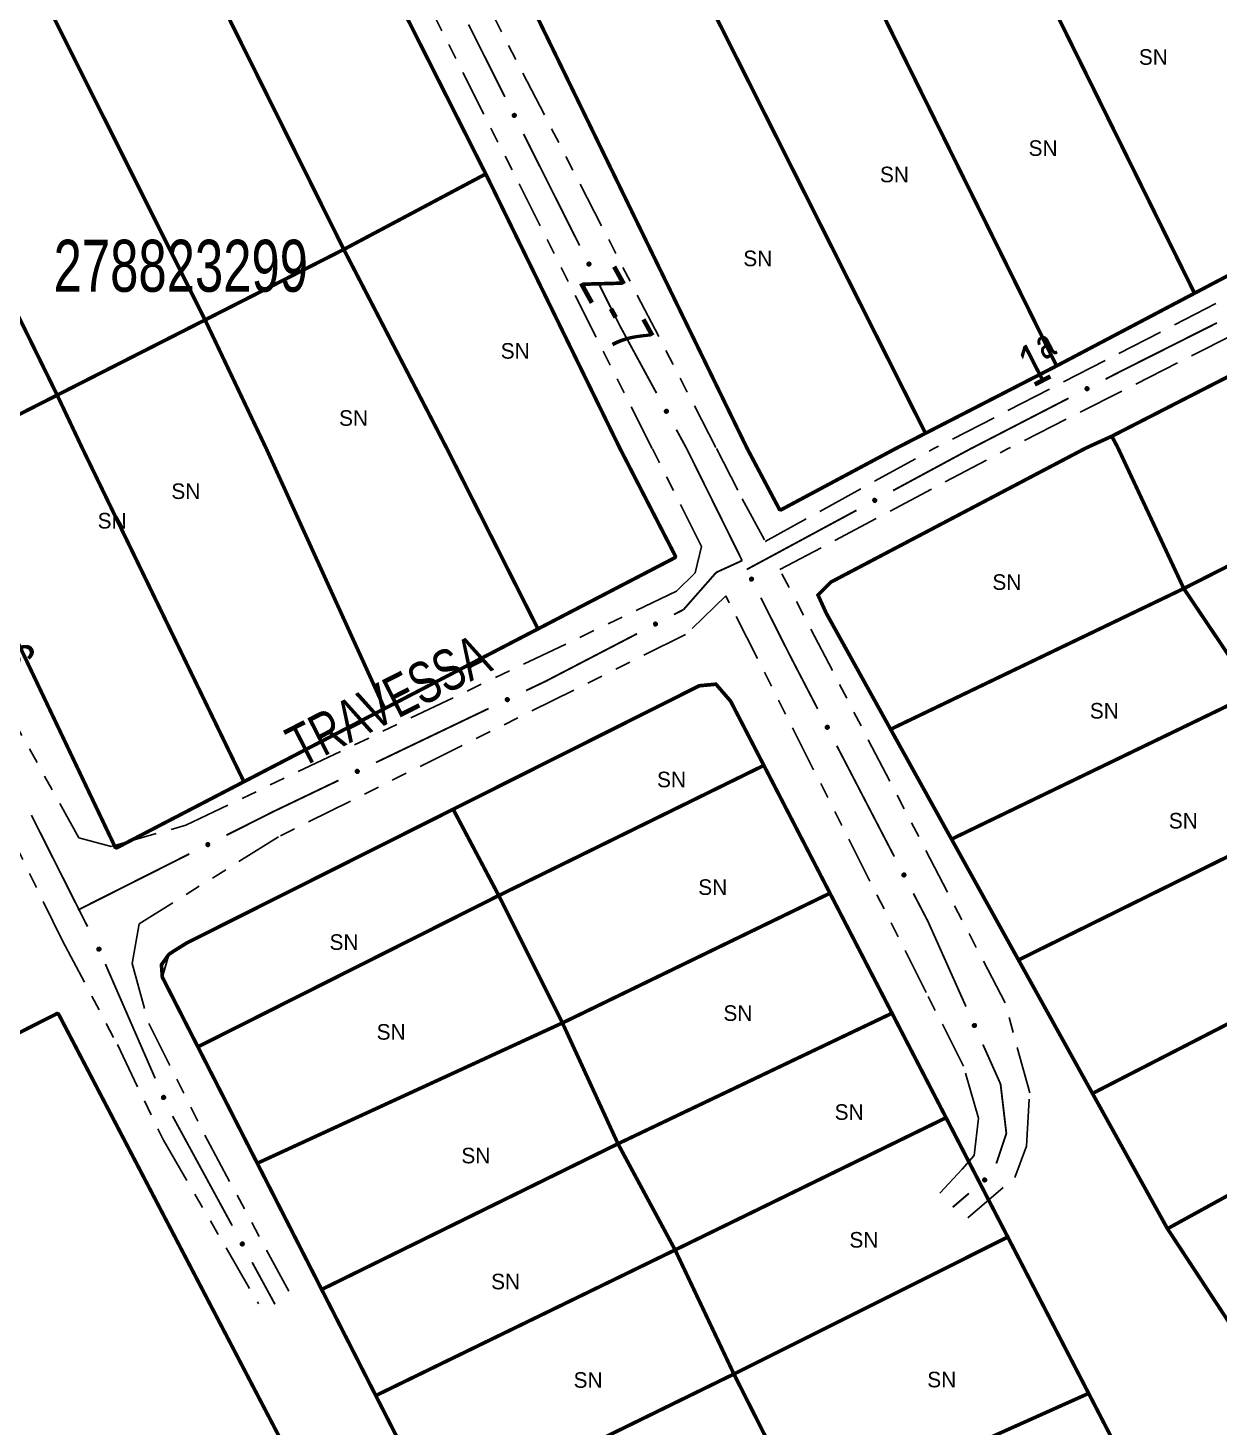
# Model space of a CAD drawing. Extents: x 205807 to 207855, y 4874692 to 4876446.
# Drawn here: x 206970.5 to 207085.1, y 4875509.8 to 4875644.4 of the extents above; entities that cross this region are included whole.
import ezdxf
from ezdxf.enums import TextEntityAlignment as Align

# ---------------------------------------------------------------- set-up
doc = ezdxf.new("R2010")
doc.units = 0
doc.header["$LTSCALE"] = 1.5
doc.header["$MEASUREMENT"] = 0
doc.linetypes.add('TRACO_11', pattern=[8, 3, -1, 3, -1])
doc.linetypes.add('TRACO_25', pattern=[8, 3, -1, 1, -1, 1, -1])
for name, color, linetype in [('CD_MALHA_LOTES', 7, 'CONTINUOUS'), ('CD_TXT_QUADRA', 7, 'CONTINUOUS'), ('RU-QUADRA', 210, 'CONTINUOUS'), ('SV-EIXO-RUA-N-PAV', 6, 'CONTINUOUS'), ('SV-EIXO-RUA-PAV', 20, 'CONTINUOUS'), ('SV-RUA-NAO-PAV', 7, 'CONTINUOUS'), ('SV-RUA-PAVIM', 7, 'CONTINUOUS'), ('SV-TXT-RUA-N-PAV', 7, 'CONTINUOUS'), ('Th_NmrPort', 1, 'CONTINUOUS')]:
    doc.layers.add(name, color=color, linetype=linetype)
doc.styles.add('ARIAL', font='ARIAL.SHX')

msp = doc.modelspace()

# ---------------------------------------------------------------- linework, layer by layer
at = {"layer": 'CD_MALHA_LOTES', "linetype": 'Continuous', "const_width": 0.35, "flags": 128}
for points in [[(206989.258898, 4875680.40547), (207014.533718, 4875630.313248)], [(207000.875882, 4875623.055002), (206975.107681, 4875674.909651)], [(206960.94797, 4875669.410533), (206987.533882, 4875616.273681)], [(207082.703381, 4875618.840466), (207064.507117, 4875655.671966)], [(207056.825242, 4875605.373887), (207031.761816, 4875655.197215)], [(207069.435651, 4875611.852083), (207051.116051, 4875648.91774)], [(207039.681383, 4875603.897404), (207017.93111, 4875648.594646)], [(206973.30847, 4875609.043444), (206956.128579, 4875644.047107)], [(207000.875882, 4875623.055002), (207014.533718, 4875630.313248)], [(207014.533718, 4875630.313248), (207027.403656, 4875603.984348)], [(207097.077438, 4875626.411574), (207082.703381, 4875618.840466)], [(206987.533882, 4875616.273681), (207000.875882, 4875623.055002)], [(207010.793116, 4875603.906505), (207000.875882, 4875623.055002)], [(207000.875882, 4875623.055002), (207010.793116, 4875603.906505)], [(207082.703381, 4875618.840466), (207069.435651, 4875611.852083)], [(207074.744729, 4875605.085456), (207102.13708, 4875619.12591)], [(206963.1856, 4875603.898373), (206987.533882, 4875616.273681)], [(206993.448868, 4875603.838503), (206987.533882, 4875616.273681)], [(207069.435651, 4875611.852083), (207056.825242, 4875605.373887)], [(206975.736378, 4875603.91184), (206973.30847, 4875609.043444)], [(207056.825242, 4875605.373887), (207053.948598, 4875603.896103)], [(207074.744729, 4875605.085456), (207072.247292, 4875603.948033)], [(207075.322796, 4875604.000353), (207074.744729, 4875605.085456)], [(206991.268722, 4875571.860096), (206975.736378, 4875603.91184)], [(207004.801679, 4875578.893234), (206993.448868, 4875603.838503)], [(207010.793116, 4875603.906505), (207019.551844, 4875586.556345)], [(207027.403656, 4875603.984348), (207032.824546, 4875593.456842)], [(207042.829793, 4875597.957034), (207039.681383, 4875603.897404)], [(207053.948598, 4875603.896103), (207042.829793, 4875597.957034)], [(207072.247292, 4875603.948033), (207047.744791, 4875591.068513), (207046.488252, 4875589.811974), (207047.273589, 4875588.084234), (207053.472235, 4875576.902943)], [(207081.671331, 4875590.440243), (207075.322796, 4875604.000353)], [(207081.671331, 4875590.440243), (207109.108711, 4875604.363036)], [(206978.939546, 4875565.452569), (206961.062472, 4875603.045269)], [(207032.824546, 4875593.456842), (207019.551844, 4875586.556345)], [(207053.472235, 4875576.902943), (207081.671331, 4875590.440243)], [(207088.425226, 4875580.387935), (207081.671331, 4875590.440243)], [(207019.551844, 4875586.556345), (207004.801679, 4875578.893234)], [(207011.396574, 4875569.209404), (207035.072048, 4875581.089057), (207036.670793, 4875581.238939), (207038.085151, 4875579.602599), (207041.278804, 4875573.428203)], [(207059.330616, 4875566.335434), (207088.425226, 4875580.387935)], [(207004.801679, 4875578.893234), (206991.268722, 4875571.860096)], [(207053.472235, 4875576.902943), (207059.330616, 4875566.335434)], [(207015.781592, 4875560.911588), (207041.278804, 4875573.428203)], [(207041.278804, 4875573.428203), (207047.637378, 4875561.13496)], [(206991.268722, 4875571.860096), (206978.939546, 4875565.452569)], [(207065.773244, 4875554.714043), (207096.121524, 4875569.707358)], [(206986.842044, 4875546.361292), (206983.425725, 4875553.058222), (206983.337667, 4875554.260121), (206984.053994, 4875555.257165), (206984.586686, 4875555.609062), (206985.781734, 4875556.356636), (207011.396574, 4875569.209404)], [(207015.781592, 4875560.911588), (207011.396574, 4875569.209404)], [(207065.773244, 4875554.714043), (207059.330616, 4875566.335434)], [(206986.842044, 4875546.361292), (207015.781592, 4875560.911588)], [(207021.907217, 4875548.660337), (207015.781592, 4875560.911588)], [(207021.907217, 4875548.660337), (207047.637378, 4875561.13496)], [(207047.637378, 4875561.13496), (207053.606967, 4875549.593753)], [(207072.889162, 4875541.878153), (207104.131957, 4875557.927309)], [(207072.889162, 4875541.878153), (207065.773244, 4875554.714043)], [(206948.181854, 4875536.859882), (206973.39065, 4875549.607363)], [(206973.39065, 4875549.607363), (207000.630871, 4875497.447295)], [(207027.247506, 4875537.037356), (207053.606967, 4875549.593753)], [(207053.606967, 4875549.593753), (207058.805218, 4875539.543803)], [(206992.554955, 4875535.162407), (207021.907217, 4875548.660337)], [(207027.247506, 4875537.037356), (207021.907217, 4875548.660337)], [(206992.554955, 4875535.162407), (206986.842044, 4875546.361292)], [(207080.100658, 4875528.869855), (207111.828256, 4875546.304328)], [(207080.100658, 4875528.869855), (207072.889162, 4875541.878153)], [(207032.744862, 4875526.82798), (207058.805218, 4875539.543803)], [(207058.805218, 4875539.543803), (207064.741655, 4875528.06669)], [(206998.747934, 4875523.022458), (207027.247506, 4875537.037356)], [(207032.744862, 4875526.82798), (207027.247506, 4875537.037356)], [(206998.747934, 4875523.022458), (206992.554955, 4875535.162407)], [(207038.399285, 4875514.890864), (207064.741655, 4875528.06669)], [(207064.741655, 4875528.06669), (207072.519139, 4875513.030221)], [(207147.246936, 4875413.89658), (207137.351695, 4875436.828408), (207124.786309, 4875460.859707), (207080.100658, 4875528.869855)], [(207003.952209, 4875512.82064), (207032.744862, 4875526.82798)], [(207038.399285, 4875514.890864), (207032.744862, 4875526.82798)], [(207003.952209, 4875512.82064), (206998.747934, 4875523.022458)], [(207009.986883, 4875500.991011), (207038.399285, 4875514.890864)], [(207045.467315, 4875500.911873), (207038.399285, 4875514.890864)], [(207072.519139, 4875513.030221), (207045.467315, 4875500.911873)], [(207072.519139, 4875513.030221), (207076.588008, 4875505.163741)], [(207009.986883, 4875500.991011), (207003.952209, 4875512.82064)]]:
    msp.add_lwpolyline(points, dxfattribs=at)
at = {"layer": 'RU-QUADRA', "linetype": 'Continuous', "const_width": 0.18, "flags": 128}
for points in [[(207039.680869, 4875603.898373), (207017.93111, 4875648.594646), (207013.667268, 4875657.294775), (206999.730222, 4875685.732533), (207008.767892, 4875689.64612), (207018.48201, 4875693.88094), (207027.519793, 4875697.820914), (207054.952276, 4875709.779963), (207078.554005, 4875662.756977), (207097.077438, 4875626.411574), (207069.435651, 4875611.852083), (207056.825242, 4875605.373887), (207053.948598, 4875603.896103), (207042.829793, 4875597.957034), (207039.681896, 4875603.896434)], [(206960.534203, 4875603.898373), (206961.062472, 4875603.045269), (206978.939546, 4875565.452569), (206991.268722, 4875571.860096), (207004.801679, 4875578.893234), (207019.550773, 4875586.558404), (207032.824546, 4875593.456842), (207027.403656, 4875603.984348), (207014.533718, 4875630.313248), (206989.258898, 4875680.40547), (206975.107681, 4875674.909651), (206960.94797, 4875669.410533), (206956.129074, 4875667.280187), (206946.400184, 4875662.979223), (206933.361097, 4875657.214881), (206956.127723, 4875612.543905)], [(207109.315179, 4875603.948033), (207108.95386, 4875604.674289), (207102.13708, 4875619.12591), (207074.744729, 4875605.085456), (207072.247292, 4875603.948033), (207047.744791, 4875591.068513), (207046.488252, 4875589.811974), (207047.273589, 4875588.084234), (207080.100658, 4875528.869855), (207124.786309, 4875460.859707), (207137.351695, 4875436.828408), (207147.246936, 4875413.89658), (207194.681265, 4875437.613745), (207182.430015, 4875462.587448), (207174.105447, 4875476.409372), (207132.247007, 4875558.555578), (207114.969602, 4875593.424523)], [(207038.085151, 4875579.602599), (207036.670793, 4875581.238939), (207035.072048, 4875581.089057), (206985.781734, 4875556.356636), (206984.053994, 4875555.257165), (206983.425725, 4875553.058222), (207074.367701, 4875374.786818), (207129.969531, 4875401.959464)], [(206956.263811, 4875540.758496), (206973.39065, 4875549.607363), (207023.891443, 4875452.907529), (207022.322698, 4875452.210309), (207063.110083, 4875369.938318), (207005.415107, 4875343.792558), (206956.124467, 4875452.558922), (206953.681862, 4875458.825954), (206947.626066, 4875470.60997), (206932.286321, 4875503.457032), (206922.28214, 4875523.298658), (206948.181854, 4875536.859882), (206956.126381, 4875541.528499)]]:
    msp.add_lwpolyline(points, close=True, dxfattribs=at)
at = {"layer": 'SV-EIXO-RUA-N-PAV', "const_width": 0.18}
for points in [[(207012.874631, 4875644.689527), (207016.375204, 4875637.72188)], [(207018.170929, 4875634.147615), (207023.558103, 4875623.424818)], [(207025.353827, 4875619.850553), (207027.149552, 4875616.276288)], [(207027.149552, 4875616.276288), (207027.445025, 4875615.688169)], [(207027.445025, 4875615.688169), (207030.951974, 4875609.23807)], [(207032.862642, 4875605.723906), (207033.817976, 4875603.966824)], [(207033.817976, 4875603.966824), (207033.865238, 4875603.879898)], [(207033.865238, 4875603.879898), (207038.747738, 4875594.02286)], [(207038.747738, 4875594.02286), (207039.19, 4875593.13)], [(207036.7, 4875591.99), (207038.703583, 4875592.907303)], [(207038.703583, 4875592.907303), (207039.19, 4875593.13)], [(207039.19, 4875593.13), (207039.191623, 4875593.126776)], [(207033.56, 4875588.42), (207036.174018, 4875591.391989)], [(207036.174018, 4875591.391989), (207036.7, 4875591.99)], [(207032.635459, 4875587.9394), (207033.522739, 4875588.400631)], [(207033.522739, 4875588.400631), (207033.56, 4875588.42)], [(207040.990062, 4875589.553876), (207043.687722, 4875584.194526)], [(207020.33567, 4875581.545647), (207029.086339, 4875586.094474)], [(207043.687722, 4875584.194526), (207043.69, 4875584.19)], [(207043.69, 4875584.19), (207046.451676, 4875578.869064)], [(207018.407574, 4875580.622623), (207020.211518, 4875581.486213)], [(207020.211518, 4875581.486213), (207020.33567, 4875581.545647)], [(207003.976026, 4875573.713903), (207014.799687, 4875578.895443)], [(207048.29435, 4875575.318774), (207053.822371, 4875564.667907)], [(206994.122904, 4875568.996983), (207000.368139, 4875571.986723)], [(206970.824274, 4875568.650345), (206976.222568, 4875557.933143)], [(206989.58951, 4875566.713496), (206994.055011, 4875568.962785)], [(206994.055011, 4875568.962785), (206994.122904, 4875568.996983)], [(206975.299907, 4875559.51577), (206986.017109, 4875564.914064)], [(207055.665044, 4875561.117617), (207057.047049, 4875558.4549)], [(207057.047049, 4875558.4549), (207057.075371, 4875558.400333)], [(207057.075371, 4875558.400333), (207060.719166, 4875550.238231)], [(206977.943592, 4875554.323946), (206982.73753, 4875543.32312)], [(207062.34977, 4875546.585679), (207063.980373, 4875542.933128)], [(207063.980373, 4875542.933128), (207064.046851, 4875542.784217)], [(207064.046851, 4875542.784217), (207064.495162, 4875538.973574)], [(206984.412286, 4875539.693707), (206990.147648, 4875529.153041)], [(207064.495162, 4875538.973574), (207064.60457, 4875538.04361)], [(207064.60457, 4875538.04361), (207063.635767, 4875535.137203)], [(207060.99951, 4875532.26456), (207059.480997, 4875530.962977)], [(207059.480997, 4875530.962977), (207059.445674, 4875530.9327)], [(206992.059435, 4875525.639486), (206993.971222, 4875522.125931)], [(206993.971222, 4875522.125931), (206994.262333, 4875521.590917)]]:
    msp.add_lwpolyline(points, dxfattribs=at)
at = {"layer": 'SV-EIXO-RUA-N-PAV'}
for points in [[(207017.306928, 4875636.112554), (207017.353569, 4875636.097836), (207017.390646, 4875636.07565), (207017.416243, 4875636.048244), (207017.432548, 4875636.018129), (207017.445759, 4875635.985441), (207017.451808, 4875635.949545), (207017.449696, 4875635.908219), (207017.43526, 4875635.861327), (207017.410036, 4875635.82484), (207017.384511, 4875635.798307), (207017.354087, 4875635.779497), (207017.322117, 4875635.767195), (207017.284623, 4875635.762145), (207017.242764, 4875635.764695), (207017.195964, 4875635.780351), (207017.159764, 4875635.802352), (207017.135701, 4875635.829509), (207017.116984, 4875635.860215), (207017.103897, 4875635.893749), (207017.098163, 4875635.929019), (207017.100806, 4875635.97116), (207017.116871, 4875636.017147), (207017.138401, 4875636.053502), (207017.165214, 4875636.07794), (207017.195859, 4875636.095686), (207017.228484, 4875636.109335), (207017.264313, 4875636.116917), (207017.306928, 4875636.112554)], [(207024.489827, 4875621.815492), (207024.536468, 4875621.800775), (207024.573544, 4875621.778588), (207024.599142, 4875621.751183), (207024.615447, 4875621.721067), (207024.628658, 4875621.688379), (207024.634706, 4875621.652484), (207024.632594, 4875621.611157), (207024.618159, 4875621.564266), (207024.592935, 4875621.527778), (207024.567409, 4875621.501245), (207024.536986, 4875621.482435), (207024.505016, 4875621.470133), (207024.467522, 4875621.465084), (207024.425662, 4875621.467633), (207024.378862, 4875621.48329), (207024.342663, 4875621.50529), (207024.3186, 4875621.532448), (207024.299883, 4875621.563154), (207024.286796, 4875621.596687), (207024.281062, 4875621.631957), (207024.283704, 4875621.674099), (207024.299769, 4875621.720085), (207024.3213, 4875621.75644), (207024.348113, 4875621.780879), (207024.378757, 4875621.798625), (207024.411382, 4875621.812274), (207024.447212, 4875621.819856), (207024.489827, 4875621.815492)], [(207031.935387, 4875607.6598), (207031.982481, 4875607.646602), (207032.020258, 4875607.625629), (207032.04673, 4875607.599068), (207032.064003, 4875607.569497), (207032.078267, 4875607.537254), (207032.085476, 4875607.501574), (207032.084705, 4875607.460201), (207032.071797, 4875607.412866), (207032.047769, 4875607.37558), (207032.023118, 4875607.348233), (207031.99332, 4875607.328446), (207031.961766, 4875607.315115), (207031.924455, 4875607.308852), (207031.882535, 4875607.310043), (207031.835252, 4875607.324174), (207031.798358, 4875607.344989), (207031.773427, 4875607.371352), (207031.753725, 4875607.401435), (207031.739557, 4875607.434527), (207031.732683, 4875607.469592), (207031.733958, 4875607.511797), (207031.748523, 4875607.55828), (207031.768864, 4875607.595315), (207031.79487, 4875607.620609), (207031.824923, 4875607.63934), (207031.857089, 4875607.654039), (207031.892654, 4875607.662779), (207031.935387, 4875607.6598)], [(207040.124569, 4875591.518159), (207040.171222, 4875591.503476), (207040.208315, 4875591.481318), (207040.233933, 4875591.453932), (207040.250261, 4875591.423829), (207040.263497, 4875591.391151), (207040.269572, 4875591.35526), (207040.267492, 4875591.313932), (207040.253092, 4875591.26703), (207040.227895, 4875591.230523), (207040.20239, 4875591.203971), (207040.171981, 4875591.185137), (207040.14002, 4875591.172811), (207040.10253, 4875591.167733), (207040.060669, 4875591.170251), (207040.013857, 4875591.185872), (207039.977641, 4875591.207845), (207039.953557, 4875591.234984), (207039.934817, 4875591.265675), (207039.921704, 4875591.299199), (207039.915944, 4875591.334465), (207039.918554, 4875591.376608), (207039.934584, 4875591.422607), (207039.956087, 4875591.458979), (207039.982881, 4875591.483437), (207040.013513, 4875591.501207), (207040.046127, 4875591.51488), (207040.081951, 4875591.52249), (207040.124569, 4875591.518159)], [(207030.682642, 4875587.048339), (207030.696714, 4875587.095179), (207030.718386, 4875587.132559), (207030.745435, 4875587.158532), (207030.775322, 4875587.175252), (207030.807825, 4875587.188913), (207030.843633, 4875587.195457), (207030.884985, 4875587.193916), (207030.932072, 4875587.180129), (207030.968904, 4875587.155411), (207030.995787, 4875587.130255), (207031.015016, 4875587.100094), (207031.027758, 4875587.068297), (207031.033325, 4875587.030877), (207031.031354, 4875586.988986), (207031.016345, 4875586.941974), (207030.994847, 4875586.905474), (207030.968024, 4875586.881038), (207030.93758, 4875586.861899), (207030.90423, 4875586.84835), (207030.869043, 4875586.842129), (207030.826869, 4875586.84419), (207030.780665, 4875586.859618), (207030.744016, 4875586.880644), (207030.71921, 4875586.907117), (207030.701042, 4875586.937514), (207030.686943, 4875586.969947), (207030.678867, 4875587.005668), (207030.682642, 4875587.048339)], [(207016.426503, 4875579.796282), (207016.442108, 4875579.842634), (207016.464998, 4875579.87928), (207016.492887, 4875579.90435), (207016.523308, 4875579.920077), (207016.556243, 4875579.932662), (207016.592247, 4875579.938024), (207016.633525, 4875579.935124), (207016.680133, 4875579.919796), (207016.716132, 4875579.89388), (207016.742173, 4875579.867853), (207016.760399, 4875579.837076), (207016.772089, 4875579.804877), (207016.776422, 4875579.767293), (207016.773074, 4875579.72549), (207016.756527, 4875579.678997), (207016.73384, 4875579.643224), (207016.706228, 4875579.619684), (207016.67517, 4875579.601557), (207016.641393, 4875579.589112), (207016.60602, 4875579.584052), (207016.563937, 4875579.587498), (207016.518265, 4875579.604438), (207016.482327, 4875579.626659), (207016.458405, 4875579.653933), (207016.441247, 4875579.684911), (207016.428223, 4875579.71779), (207016.421327, 4875579.753758), (207016.426503, 4875579.796282)], [(207047.404528, 4875577.272156), (207047.45136, 4875577.258055), (207047.488725, 4875577.236359), (207047.514682, 4875577.209293), (207047.531382, 4875577.179395), (207047.545023, 4875577.146884), (207047.551544, 4875577.111071), (207047.549977, 4875577.06972), (207047.53616, 4875577.022643), (207047.511419, 4875576.985826), (207047.486246, 4875576.958959), (207047.456073, 4875576.93975), (207047.424267, 4875576.927028), (207047.386844, 4875576.921484), (207047.344954, 4875576.923482), (207047.297952, 4875576.93852), (207047.261465, 4875576.960042), (207047.237047, 4875576.98688), (207047.217927, 4875577.017336), (207047.204399, 4875577.050695), (207047.1982, 4875577.085886), (207047.200287, 4875577.128059), (207047.215745, 4875577.174253), (207047.236795, 4875577.210889), (207047.263283, 4875577.235678), (207047.293691, 4875577.253827), (207047.326133, 4875577.267904), (207047.36186, 4875577.275958), (207047.404528, 4875577.272156)], [(207001.994954, 4875572.887562), (207002.010559, 4875572.933914), (207002.03345, 4875572.97056), (207002.061338, 4875572.99563), (207002.09176, 4875573.011357), (207002.124694, 4875573.023942), (207002.160698, 4875573.029304), (207002.201977, 4875573.026404), (207002.248584, 4875573.011076), (207002.284584, 4875572.98516), (207002.310625, 4875572.959133), (207002.328851, 4875572.928356), (207002.34054, 4875572.896157), (207002.344873, 4875572.858573), (207002.341526, 4875572.81677), (207002.324979, 4875572.770278), (207002.302291, 4875572.734505), (207002.274679, 4875572.710964), (207002.243622, 4875572.692837), (207002.209844, 4875572.680392), (207002.174472, 4875572.675332), (207002.132388, 4875572.678779), (207002.086717, 4875572.695718), (207002.050779, 4875572.717939), (207002.026857, 4875572.745213), (207002.009699, 4875572.776191), (207001.996675, 4875572.809071), (207001.989778, 4875572.845038), (207001.994954, 4875572.887562)], [(206987.625468, 4875565.847457), (206987.640137, 4875565.894114), (206987.662285, 4875565.931213), (206987.689664, 4875565.956839), (206987.719762, 4875565.973176), (206987.752437, 4875565.98642), (206987.788326, 4875565.992506), (206987.829655, 4875565.990437), (206987.876561, 4875565.97605), (206987.913075, 4875565.950864), (206987.939634, 4875565.925366), (206987.958476, 4875565.894962), (206987.970811, 4875565.863004), (206987.975899, 4875565.825516), (206987.973393, 4875565.783654), (206987.957785, 4875565.736838), (206987.935822, 4875565.700615), (206987.90869, 4875565.676524), (206987.878003, 4875565.657775), (206987.844483, 4875565.644653), (206987.809219, 4875565.638883), (206987.767075, 4875565.641482), (206987.721072, 4875565.657499), (206987.684694, 4875565.678992), (206987.660228, 4875565.705779), (206987.642451, 4875565.736406), (206987.628768, 4875565.769016), (206987.621148, 4875565.804838), (206987.625468, 4875565.847457)], [(207054.775223, 4875563.070999), (207054.822054, 4875563.056898), (207054.85942, 4875563.035202), (207054.885376, 4875563.008136), (207054.902077, 4875562.978238), (207054.915717, 4875562.945727), (207054.922238, 4875562.909914), (207054.920671, 4875562.868563), (207054.906855, 4875562.821486), (207054.882113, 4875562.784669), (207054.85694, 4875562.757802), (207054.826767, 4875562.738592), (207054.794962, 4875562.725871), (207054.757538, 4875562.720327), (207054.715648, 4875562.722325), (207054.668646, 4875562.737363), (207054.63216, 4875562.758885), (207054.607741, 4875562.785723), (207054.588621, 4875562.816179), (207054.575093, 4875562.849538), (207054.568895, 4875562.884729), (207054.570982, 4875562.926901), (207054.586439, 4875562.973096), (207054.607489, 4875563.009732), (207054.633977, 4875563.034521), (207054.664386, 4875563.052669), (207054.696828, 4875563.066747), (207054.732554, 4875563.074801), (207054.775223, 4875563.070999)], [(206977.365151, 4875555.926864), (206977.41092, 4875555.909622), (206977.44673, 4875555.885445), (206977.470794, 4875555.856684), (206977.485431, 4875555.825723), (206977.496838, 4875555.792363), (206977.500919, 4875555.756191), (206977.496554, 4875555.715041), (206977.479581, 4875555.669008), (206977.452403, 4875555.633951), (206977.425468, 4875555.608851), (206977.394063, 4875555.591729), (206977.361469, 4875555.58119), (206977.323756, 4875555.578195), (206977.282098, 4875555.583025), (206977.236222, 4875555.601212), (206977.201277, 4875555.625155), (206977.178732, 4875555.653586), (206977.161719, 4875555.685267), (206977.150481, 4875555.719465), (206977.146681, 4875555.754995), (206977.151619, 4875555.79693), (206977.17017, 4875555.841971), (206977.193653, 4875555.877097), (206977.221759, 4875555.900036), (206977.253327, 4875555.916083), (206977.286648, 4875555.927931), (206977.322838, 4875555.933546), (206977.365151, 4875555.926864)], [(207061.576415, 4875548.58803), (207061.622336, 4875548.571197), (207061.65836, 4875548.54734), (207061.682679, 4875548.518795), (207061.697592, 4875548.487966), (207061.709296, 4875548.454708), (207061.713699, 4875548.418574), (207061.709701, 4875548.377387), (207061.693139, 4875548.331204), (207061.666275, 4875548.295907), (207061.639564, 4875548.270567), (207061.608313, 4875548.253166), (207061.575815, 4875548.242338), (207061.53813, 4875548.239006), (207061.49643, 4875548.243464), (207061.450394, 4875548.261242), (207061.415237, 4875548.284873), (207061.39244, 4875548.313101), (207061.375145, 4875548.344629), (207061.363603, 4875548.378726), (207061.359486, 4875548.414221), (207061.36405, 4875548.456198), (207061.382199, 4875548.501403), (207061.405367, 4875548.536737), (207061.433268, 4875548.559925), (207061.464692, 4875548.576253), (207061.497906, 4875548.588397), (207061.534044, 4875548.594335), (207061.576415, 4875548.58803)], [(206983.580035, 4875541.665343), (206983.625803, 4875541.648102), (206983.661614, 4875541.623925), (206983.685677, 4875541.595163), (206983.700315, 4875541.564203), (206983.711722, 4875541.530842), (206983.715802, 4875541.49467), (206983.711438, 4875541.453521), (206983.694465, 4875541.407487), (206983.667287, 4875541.372431), (206983.640351, 4875541.34733), (206983.608946, 4875541.330208), (206983.576353, 4875541.31967), (206983.538639, 4875541.316674), (206983.496981, 4875541.321504), (206983.451106, 4875541.339691), (206983.416161, 4875541.363635), (206983.393616, 4875541.392065), (206983.376602, 4875541.423747), (206983.365365, 4875541.457945), (206983.361564, 4875541.493475), (206983.366503, 4875541.535409), (206983.385054, 4875541.580451), (206983.408536, 4875541.615577), (206983.436643, 4875541.638515), (206983.46821, 4875541.654562), (206983.501532, 4875541.66641), (206983.537722, 4875541.672026), (206983.580035, 4875541.665343)], [(207062.698753, 4875533.576069), (207062.695694, 4875533.527257), (207062.683082, 4875533.48593), (207062.662643, 4875533.45449), (207062.637337, 4875533.431416), (207062.608789, 4875533.410726), (207062.575405, 4875533.396217), (207062.534784, 4875533.38832), (207062.485797, 4875533.391046), (207062.444311, 4875533.406748), (207062.412415, 4875533.425137), (207062.386836, 4875533.450139), (207062.367201, 4875533.478209), (207062.353276, 4875533.513385), (207062.345676, 4875533.554628), (207062.349609, 4875533.60382), (207062.362251, 4875533.644251), (207062.382819, 4875533.674143), (207062.408118, 4875533.699699), (207062.437516, 4875533.720472), (207062.470369, 4875533.734526), (207062.511908, 4875533.742104), (207062.560409, 4875533.737578), (207062.600878, 4875533.72543), (207062.63105, 4875533.705287), (207062.65565, 4875533.679814), (207062.67675, 4875533.651433), (207062.692732, 4875533.618482), (207062.698753, 4875533.576069)], [(206991.131563, 4875527.575084), (206991.178662, 4875527.561901), (206991.216445, 4875527.54094), (206991.242926, 4875527.514388), (206991.260208, 4875527.484822), (206991.274482, 4875527.452584), (206991.281703, 4875527.416906), (206991.280945, 4875527.375532), (206991.268052, 4875527.328193), (206991.244036, 4875527.2909), (206991.219393, 4875527.263545), (206991.189602, 4875527.243749), (206991.158052, 4875527.230407), (206991.120743, 4875527.224133), (206991.078823, 4875527.22531), (206991.031535, 4875527.239426), (206990.994635, 4875527.260229), (206990.969696, 4875527.286585), (206990.949984, 4875527.316661), (206990.935805, 4875527.349748), (206990.92892, 4875527.384811), (206990.930181, 4875527.427017), (206990.944732, 4875527.473505), (206990.965061, 4875527.510546), (206990.991059, 4875527.535848), (206991.021106, 4875527.554589), (206991.053267, 4875527.569298), (206991.088829, 4875527.57805), (206991.131563, 4875527.575084)]]:
    msp.add_lwpolyline(points, close=True, dxfattribs=at)
for points in [[(207017.098163, 4875635.929019), (207017.195964, 4875635.780351)], [(207017.100806, 4875635.97116), (207017.242764, 4875635.764695)], [(207017.103546, 4875635.907791), (207017.174547, 4875635.796865)], [(207017.103897, 4875635.893749), (207017.159764, 4875635.802352)], [(207017.104083, 4875635.946237), (207017.215466, 4875635.779247)], [(207017.111929, 4875635.991409), (207017.261869, 4875635.765911)], [(207017.116871, 4875636.017147), (207017.284623, 4875635.762145)], [(207017.127715, 4875636.032935), (207017.300309, 4875635.768425)], [(207017.138401, 4875636.053502), (207017.322117, 4875635.767195)], [(207017.152678, 4875636.062275), (207017.336299, 4875635.775817)], [(207017.165214, 4875636.07794), (207017.354087, 4875635.779497)], [(207017.181317, 4875636.084298), (207017.366175, 4875635.7893)], [(207017.195859, 4875636.095686), (207017.384511, 4875635.798307)], [(207017.214851, 4875636.099618), (207017.396633, 4875635.816819)], [(207017.228484, 4875636.109335), (207017.410036, 4875635.82484)], [(207017.248396, 4875636.108836), (207017.420984, 4875635.847377)], [(207017.264313, 4875636.116917), (207017.43526, 4875635.861327)], [(207017.284391, 4875636.113177), (207017.439215, 4875635.887078)], [(207017.306928, 4875636.112554), (207017.449696, 4875635.908219)], [(207017.332008, 4875636.103505), (207017.447055, 4875635.935301)], [(207017.353569, 4875636.097836), (207017.451808, 4875635.949545)], [(207017.374759, 4875636.08528), (207017.443928, 4875635.97496)], [(207017.390646, 4875636.07565), (207017.445759, 4875635.985441)], [(207024.281062, 4875621.631957), (207024.378862, 4875621.48329)], [(207024.283704, 4875621.674099), (207024.425662, 4875621.467633)], [(207024.286445, 4875621.610729), (207024.357445, 4875621.499803)], [(207024.286796, 4875621.596687), (207024.342663, 4875621.50529)], [(207024.286981, 4875621.649175), (207024.398365, 4875621.482185)], [(207024.294828, 4875621.694348), (207024.444768, 4875621.468849)], [(207024.299769, 4875621.720085), (207024.467522, 4875621.465084)], [(207024.310614, 4875621.735874), (207024.483208, 4875621.471364)], [(207024.3213, 4875621.75644), (207024.505016, 4875621.470133)], [(207024.335577, 4875621.765213), (207024.519198, 4875621.478756)], [(207024.348113, 4875621.780879), (207024.536986, 4875621.482435)], [(207024.364216, 4875621.787237), (207024.549073, 4875621.492238)], [(207024.378757, 4875621.798625), (207024.567409, 4875621.501245)], [(207024.397749, 4875621.802557), (207024.579532, 4875621.519757)], [(207024.411382, 4875621.812274), (207024.592935, 4875621.527778)], [(207024.431294, 4875621.811775), (207024.603883, 4875621.550316)], [(207024.447212, 4875621.819856), (207024.618159, 4875621.564266)], [(207024.46729, 4875621.816116), (207024.622113, 4875621.590016)], [(207024.489827, 4875621.815492), (207024.632594, 4875621.611157)], [(207024.514907, 4875621.806443), (207024.629954, 4875621.63824)], [(207024.536468, 4875621.800775), (207024.634706, 4875621.652484)], [(207024.557658, 4875621.788218), (207024.626826, 4875621.677899)], [(207024.573544, 4875621.778588), (207024.628658, 4875621.688379)], [(207031.732683, 4875607.469592), (207031.835252, 4875607.324174)], [(207031.733958, 4875607.511797), (207031.882535, 4875607.310043)], [(207031.738041, 4875607.486993), (207031.85478, 4875607.323702)], [(207031.738751, 4875607.44855), (207031.813311, 4875607.339984)], [(207031.739557, 4875607.434527), (207031.798358, 4875607.344989)], [(207031.744418, 4875607.532396), (207031.901591, 4875607.311878)], [(207031.748523, 4875607.55828), (207031.924455, 4875607.308852)], [(207031.75885, 4875607.574412), (207031.93993, 4875607.315637)], [(207031.768864, 4875607.595315), (207031.961766, 4875607.315115)], [(207031.782849, 4875607.604545), (207031.975661, 4875607.324192)], [(207031.79487, 4875607.620609), (207031.99332, 4875607.328446)], [(207031.810759, 4875607.627486), (207032.005083, 4875607.338636)], [(207031.824923, 4875607.63934), (207032.023118, 4875607.348233)], [(207031.843778, 4875607.643885), (207032.034634, 4875607.367129)], [(207031.857089, 4875607.654039), (207032.047769, 4875607.37558)], [(207031.877006, 4875607.654186), (207032.057981, 4875607.39846)], [(207031.892654, 4875607.662779), (207032.071797, 4875607.412866)], [(207031.912842, 4875607.659692), (207032.074915, 4875607.438731)], [(207031.935387, 4875607.6598), (207032.084705, 4875607.460201)], [(207031.960747, 4875607.651568), (207032.081188, 4875607.487183)], [(207031.982481, 4875607.646602), (207032.085476, 4875607.501574)], [(207032.004067, 4875607.634739), (207032.076776, 4875607.52672)], [(207032.020258, 4875607.625629), (207032.078267, 4875607.537254)], [(207039.915944, 4875591.334465), (207040.013857, 4875591.185872)], [(207039.918554, 4875591.376608), (207040.060669, 4875591.170251)], [(207039.921343, 4875591.313241), (207039.992427, 4875591.202369)], [(207039.921704, 4875591.299199), (207039.977641, 4875591.207845)], [(207039.92185, 4875591.351687), (207040.03336, 4875591.184782)], [(207039.929662, 4875591.396866), (207040.079774, 4875591.171481)], [(207039.934584, 4875591.422607), (207040.10253, 4875591.167733)], [(207039.945417, 4875591.438404), (207040.118212, 4875591.174025)], [(207039.956087, 4875591.458979), (207040.14002, 4875591.172811)], [(207039.970358, 4875591.467762), (207040.154196, 4875591.181444)], [(207039.982881, 4875591.483437), (207040.171981, 4875591.185137)], [(207039.99898, 4875591.489807), (207040.184061, 4875591.19495)], [(207040.013513, 4875591.501207), (207040.20239, 4875591.203971)], [(207040.032501, 4875591.505153), (207040.214499, 4875591.222492)], [(207040.046127, 4875591.51488), (207040.227895, 4875591.230523)], [(207040.06604, 4875591.514397), (207040.238827, 4875591.253069)], [(207040.081951, 4875591.52249), (207040.253092, 4875591.26703)], [(207040.102032, 4875591.518765), (207040.257027, 4875591.292783)], [(207040.124569, 4875591.518159), (207040.267492, 4875591.313932)], [(207040.149656, 4875591.509129), (207040.264831, 4875591.341012)], [(207040.171222, 4875591.503476), (207040.269572, 4875591.35526)], [(207040.192421, 4875591.490936), (207040.261673, 4875591.380669)], [(207040.208315, 4875591.481318), (207040.263497, 4875591.391151)], [(207030.678867, 4875587.005668), (207030.932072, 4875587.180129)], [(207030.68233, 4875587.025796), (207030.906269, 4875587.183728)], [(207030.682642, 4875587.048339), (207030.884985, 4875587.193916)], [(207030.686943, 4875586.969947), (207030.968904, 4875587.155411)], [(207030.687167, 4875586.989864), (207030.946217, 4875587.166047)], [(207030.691343, 4875587.073542), (207030.857942, 4875587.190901)], [(207030.696714, 4875587.095179), (207030.843633, 4875587.195457)], [(207030.696848, 4875586.956449), (207030.977109, 4875587.142121)], [(207030.701042, 4875586.937514), (207030.995787, 4875587.130255)], [(207030.708976, 4875587.116541), (207030.81833, 4875587.187227)], [(207030.718386, 4875587.132559), (207030.807825, 4875587.188913)], [(207030.71263, 4875586.923131), (207031.005046, 4875587.112045)], [(207030.71921, 4875586.907117), (207031.015016, 4875587.100094)], [(207030.735047, 4875586.894799), (207031.01894, 4875587.082359)], [(207030.744016, 4875586.880644), (207031.027758, 4875587.068297)], [(207030.764728, 4875586.870243), (207031.026829, 4875587.046475)], [(207030.780665, 4875586.859618), (207031.033325, 4875587.030877)], [(207030.806468, 4875586.855032), (207031.029874, 4875587.008073)], [(207030.826869, 4875586.84419), (207031.031354, 4875586.988986)], [(207030.851745, 4875586.847811), (207031.017181, 4875586.96149)], [(207030.869043, 4875586.842129), (207031.016345, 4875586.941974)], [(207030.890194, 4875586.847805), (207031.000129, 4875586.920331)], [(207030.90423, 4875586.84835), (207030.994847, 4875586.905474)], [(207016.421327, 4875579.753758), (207016.680133, 4875579.919796)], [(207016.425449, 4875579.773761), (207016.654463, 4875579.924241)], [(207016.426503, 4875579.796282), (207016.633525, 4875579.935124)], [(207016.428223, 4875579.71779), (207016.716132, 4875579.89388)], [(207016.429102, 4875579.737689), (207016.693808, 4875579.905256)], [(207016.436029, 4875579.821185), (207016.606397, 4875579.933)], [(207016.437679, 4875579.703974), (207016.723896, 4875579.880326)], [(207016.441247, 4875579.684911), (207016.742173, 4875579.867853)], [(207016.442108, 4875579.842634), (207016.592247, 4875579.938024)], [(207016.452356, 4875579.670154), (207016.750829, 4875579.849348)], [(207016.455066, 4875579.86358), (207016.566686, 4875579.930631)], [(207016.458405, 4875579.653933), (207016.760399, 4875579.837076)], [(207016.464998, 4875579.87928), (207016.556243, 4875579.932662)], [(207016.473829, 4875579.641101), (207016.763738, 4875579.819221)], [(207016.482327, 4875579.626659), (207016.772089, 4875579.804877)], [(207016.502686, 4875579.615582), (207016.770442, 4875579.783096)], [(207016.518265, 4875579.604438), (207016.776422, 4875579.767293)], [(207016.543904, 4875579.599006), (207016.772223, 4875579.744615)], [(207016.563937, 4875579.587498), (207016.773074, 4875579.72549)], [(207016.588918, 4875579.590299), (207016.758004, 4875579.698475)], [(207016.60602, 4875579.584052), (207016.756527, 4875579.678997)], [(207016.627347, 4875579.589029), (207016.739608, 4875579.657899)], [(207016.641393, 4875579.589112), (207016.73384, 4875579.643224)], [(207047.1982, 4875577.085886), (207047.297952, 4875576.93852)], [(207047.200287, 4875577.128059), (207047.344954, 4875576.923482)], [(207047.203863, 4875577.064731), (207047.276319, 4875576.95475)], [(207047.203892, 4875577.10318), (207047.317467, 4875576.937673)], [(207047.204399, 4875577.050695), (207047.261465, 4875576.960042)], [(207047.211143, 4875577.148452), (207047.364042, 4875576.924949)], [(207047.215745, 4875577.174253), (207047.386844, 4875576.921484)], [(207047.22638, 4875577.190183), (207047.402446, 4875576.927971)], [(207047.236795, 4875577.210889), (207047.424267, 4875576.927028)], [(207047.250955, 4875577.219849), (207047.438335, 4875576.935836)], [(207047.263283, 4875577.235678), (207047.456073, 4875576.93975)], [(207047.279301, 4875577.242248), (207047.46803, 4875576.949711)], [(207047.293691, 4875577.253827), (207047.486246, 4875576.958959)], [(207047.312629, 4875577.258009), (207047.498123, 4875576.977629)], [(207047.326133, 4875577.267904), (207047.511419, 4875576.985826)], [(207047.34605, 4875577.267668), (207047.522069, 4875577.008506)], [(207047.36186, 4875577.275958), (207047.53616, 4875577.022643)], [(207047.381985, 4875577.272483), (207047.539775, 4875577.048443)], [(207047.404528, 4875577.272156), (207047.549977, 4875577.06972)], [(207047.429725, 4875577.263439), (207047.546979, 4875577.096766)], [(207047.45136, 4875577.258055), (207047.551544, 4875577.111071)], [(207047.472713, 4875577.245779), (207047.54333, 4875577.13638)], [(207047.488725, 4875577.236359), (207047.545023, 4875577.146884)], [(207001.989778, 4875572.845038), (207002.248584, 4875573.011076)], [(207001.993901, 4875572.865041), (207002.222914, 4875573.015521)], [(207001.994954, 4875572.887562), (207002.201977, 4875573.026404)], [(207001.996675, 4875572.809071), (207002.284584, 4875572.98516)], [(207001.997554, 4875572.828969), (207002.262259, 4875572.996536)], [(207002.00448, 4875572.912465), (207002.174849, 4875573.024281)], [(207002.00613, 4875572.795254), (207002.292347, 4875572.971607)], [(207002.009699, 4875572.776191), (207002.310625, 4875572.959133)], [(207002.010559, 4875572.933914), (207002.160698, 4875573.029304)], [(207002.020808, 4875572.761435), (207002.31928, 4875572.940628)], [(207002.023518, 4875572.95486), (207002.135137, 4875573.021911)], [(207002.026857, 4875572.745213), (207002.328851, 4875572.928356)], [(207002.03345, 4875572.97056), (207002.124694, 4875573.023942)], [(207002.04228, 4875572.732381), (207002.33219, 4875572.910501)], [(207002.050779, 4875572.717939), (207002.34054, 4875572.896157)], [(207002.071138, 4875572.706862), (207002.338894, 4875572.874377)], [(207002.086717, 4875572.695718), (207002.344873, 4875572.858573)], [(207002.112355, 4875572.690286), (207002.340674, 4875572.835896)], [(207002.132388, 4875572.678779), (207002.341526, 4875572.81677)], [(207002.15737, 4875572.681579), (207002.326455, 4875572.789755)], [(207002.174472, 4875572.675332), (207002.324979, 4875572.770278)], [(207002.195798, 4875572.680309), (207002.308059, 4875572.749179)], [(207002.209844, 4875572.680392), (207002.302291, 4875572.734505)], [(206987.621148, 4875565.804838), (206987.876561, 4875565.97605)], [(206987.624868, 4875565.82492), (206987.850807, 4875565.979978)], [(206987.625468, 4875565.847457), (206987.829655, 4875565.990437)], [(206987.628768, 4875565.769016), (206987.913075, 4875565.950864)], [(206987.629246, 4875565.788929), (206987.890526, 4875565.961788)], [(206987.634491, 4875565.872547), (206987.802575, 4875565.987768)], [(206987.638499, 4875565.755393), (206987.921109, 4875565.937469)], [(206987.640137, 4875565.894114), (206987.788326, 4875565.992506)], [(206987.642451, 4875565.736406), (206987.939634, 4875565.925366)], [(206987.652671, 4875565.915317), (206987.762919, 4875565.9846)], [(206987.653854, 4875565.721876), (206987.94866, 4875565.907039)], [(206987.660228, 4875565.705779), (206987.958476, 4875565.894962)], [(206987.662285, 4875565.931213), (206987.752437, 4875565.98642)], [(206987.675907, 4875565.69326), (206987.962174, 4875565.877178)], [(206987.684694, 4875565.678992), (206987.970811, 4875565.863004)], [(206987.705272, 4875565.668327), (206987.969603, 4875565.841196)], [(206987.721072, 4875565.657499), (206987.975899, 4875565.825516)], [(206987.746815, 4875565.652584), (206987.972158, 4875565.802758)], [(206987.767075, 4875565.641482), (206987.973393, 4875565.783654)], [(206987.791995, 4875565.644784), (206987.95887, 4875565.756341)], [(206987.809219, 4875565.638883), (206987.957785, 4875565.736838)], [(206987.830441, 4875565.644288), (206987.941294, 4875565.715403)], [(206987.844483, 4875565.644653), (206987.935822, 4875565.700615)], [(207054.570982, 4875562.926901), (207054.715648, 4875562.722325)], [(207054.574587, 4875562.902023), (207054.688161, 4875562.736516)], [(207054.581837, 4875562.947295), (207054.734737, 4875562.723792)], [(207054.586439, 4875562.973096), (207054.757538, 4875562.720327)], [(207054.597075, 4875562.989026), (207054.77314, 4875562.726813)], [(207054.607489, 4875563.009732), (207054.794962, 4875562.725871)], [(207054.621649, 4875563.018692), (207054.809029, 4875562.734679)], [(207054.633977, 4875563.034521), (207054.826767, 4875562.738592)], [(207054.649995, 4875563.041091), (207054.838724, 4875562.748554)], [(207054.664386, 4875563.052669), (207054.85694, 4875562.757802)], [(207054.683324, 4875563.056851), (207054.868818, 4875562.776472)], [(207054.696828, 4875563.066747), (207054.882113, 4875562.784669)], [(207054.716745, 4875563.066511), (207054.892764, 4875562.807349)], [(207054.732554, 4875563.074801), (207054.906855, 4875562.821486)], [(207054.75268, 4875563.071325), (207054.91047, 4875562.847286)], [(207054.775223, 4875563.070999), (207054.920671, 4875562.868563)], [(207054.80042, 4875563.062282), (207054.917674, 4875562.895609)], [(207054.822054, 4875563.056898), (207054.922238, 4875562.909914)], [(207054.843408, 4875563.044622), (207054.914024, 4875562.935223)], [(207054.85942, 4875563.035202), (207054.915717, 4875562.945727)], [(207054.568895, 4875562.884729), (207054.668646, 4875562.737363)], [(207054.574557, 4875562.863574), (207054.647013, 4875562.753593)], [(207054.575093, 4875562.849538), (207054.63216, 4875562.758885)], [(206977.146681, 4875555.754995), (206977.236222, 4875555.601212)], [(206977.150481, 4875555.719465), (206977.201277, 4875555.625155)], [(206977.150897, 4875555.733506), (206977.215738, 4875555.61887)], [(206977.151619, 4875555.79693), (206977.282098, 4875555.583025)], [(206977.153531, 4875555.771865), (206977.255635, 4875555.599045)], [(206977.163831, 4875555.816542), (206977.301241, 4875555.583196)], [(206977.17017, 4875555.841971), (206977.323756, 4875555.578195)], [(206977.18186, 4875555.857144), (206977.339761, 4875555.583609)], [(206977.193653, 4875555.877097), (206977.361469, 4875555.58119)], [(206977.208387, 4875555.885078), (206977.376101, 4875555.589026)], [(206977.221759, 4875555.900036), (206977.394063, 4875555.591729)], [(206977.238185, 4875555.905505), (206977.406668, 4875555.600858)], [(206977.253327, 4875555.916083), (206977.425468, 4875555.608851)], [(206977.272505, 4875555.918973), (206977.438583, 4875555.626674)], [(206977.286648, 4875555.927931), (206977.452403, 4875555.633951)], [(206977.306503, 4875555.926346), (206977.464565, 4875555.655858)], [(206977.322838, 4875555.933546), (206977.479581, 4875555.669008)], [(206977.342682, 4875555.928716), (206977.484935, 4875555.694504)], [(206977.365151, 4875555.926864), (206977.496554, 4875555.715041)], [(206977.3897, 4875555.916459), (206977.495396, 4875555.742228)], [(206977.41092, 4875555.909622), (206977.500919, 4875555.756191)], [(206977.431393, 4875555.895928), (206977.494438, 4875555.781998)], [(206977.44673, 4875555.885445), (206977.496838, 4875555.792363)], [(207061.359486, 4875548.414221), (207061.450394, 4875548.261242)], [(207061.363603, 4875548.378726), (207061.415237, 4875548.284873)], [(207061.363894, 4875548.39277), (207061.429753, 4875548.278716)], [(207061.36405, 4875548.456198), (207061.49643, 4875548.243464)], [(207061.366185, 4875548.431151), (207061.469826, 4875548.259248)], [(207061.376087, 4875548.475918), (207061.515572, 4875548.243806)], [(207061.382199, 4875548.501403), (207061.53813, 4875548.239006)], [(207061.393753, 4875548.51668), (207061.554086, 4875548.244563)], [(207061.405367, 4875548.536737), (207061.575815, 4875548.242338)], [(207061.42003, 4875548.544848), (207061.590376, 4875548.250303)], [(207061.433268, 4875548.559925), (207061.608313, 4875548.253166)], [(207061.449645, 4875548.56554), (207061.620836, 4875548.262407)], [(207061.464692, 4875548.576253), (207061.639564, 4875548.270567)], [(207061.483843, 4875548.579313), (207061.65252, 4875548.288506)], [(207061.497906, 4875548.588397), (207061.666275, 4875548.295907)], [(207061.517774, 4875548.586989), (207061.678241, 4875548.317921)], [(207061.534044, 4875548.594335), (207061.693139, 4875548.331204)], [(207061.55393, 4875548.589682), (207061.698266, 4875548.356747)], [(207061.576415, 4875548.58803), (207061.709701, 4875548.377387)], [(207061.601056, 4875548.577845), (207061.708301, 4875548.404562)], [(207061.622336, 4875548.571197), (207061.713699, 4875548.418574)], [(207061.64293, 4875548.557686), (207061.706988, 4875548.444323)], [(207061.65836, 4875548.54734), (207061.709296, 4875548.454708)], [(206983.361564, 4875541.493475), (206983.451106, 4875541.339691)], [(206983.365365, 4875541.457945), (206983.416161, 4875541.363635)], [(206983.365781, 4875541.471985), (206983.430621, 4875541.357349)], [(206983.366503, 4875541.535409), (206983.496981, 4875541.321504)], [(206983.368415, 4875541.510344), (206983.470518, 4875541.337524)], [(206983.378715, 4875541.555021), (206983.516125, 4875541.321675)], [(206983.385054, 4875541.580451), (206983.538639, 4875541.316674)], [(206983.396744, 4875541.595624), (206983.554645, 4875541.322089)], [(206983.408536, 4875541.615577), (206983.576353, 4875541.31967)], [(206983.423271, 4875541.623557), (206983.590984, 4875541.327505)], [(206983.436643, 4875541.638515), (206983.608946, 4875541.330208)], [(206983.453069, 4875541.643985), (206983.621551, 4875541.339337)], [(206983.46821, 4875541.654562), (206983.640351, 4875541.34733)], [(206983.487388, 4875541.657452), (206983.653466, 4875541.365153)], [(206983.501532, 4875541.66641), (206983.667287, 4875541.372431)], [(206983.521387, 4875541.664825), (206983.679448, 4875541.394337)], [(206983.537722, 4875541.672026), (206983.694465, 4875541.407487)], [(206983.557565, 4875541.667195), (206983.699819, 4875541.432983)], [(206983.580035, 4875541.665343), (206983.711438, 4875541.453521)], [(206983.604583, 4875541.654939), (206983.710279, 4875541.480707)], [(206983.625803, 4875541.648102), (206983.715802, 4875541.49467)], [(206983.646276, 4875541.634408), (206983.709321, 4875541.520478)], [(206983.661614, 4875541.623925), (206983.711722, 4875541.530842)], [(207062.511908, 4875533.742104), (207062.345676, 4875533.554628)], [(207062.470369, 4875533.734526), (207062.349609, 4875533.60382)], [(207062.534239, 4875533.736181), (207062.351455, 4875533.536376)], [(207062.488506, 4875533.732925), (207062.353231, 4875533.584625)], [(207062.560409, 4875533.737578), (207062.353276, 4875533.513385)], [(207062.451061, 4875533.724192), (207062.360483, 4875533.628582)], [(207062.437516, 4875533.720472), (207062.362251, 4875533.644251)], [(207062.578344, 4875533.730853), (207062.363147, 4875533.499672)], [(207062.600878, 4875533.72543), (207062.367201, 4875533.478209)], [(207062.612828, 4875533.713684), (207062.378983, 4875533.466519)], [(207062.63105, 4875533.705287), (207062.386836, 4875533.450139)], [(207062.641097, 4875533.691188), (207062.39926, 4875533.440766)], [(207062.65565, 4875533.679814), (207062.412415, 4875533.425137)], [(207062.664038, 4875533.662327), (207062.433301, 4875533.417826)], [(207062.67675, 4875533.651433), (207062.444311, 4875533.406748)], [(207062.681058, 4875533.631986), (207062.468821, 4875533.401545)], [(207062.692732, 4875533.618482), (207062.485797, 4875533.391046)], [(207062.693934, 4875533.598094), (207062.511742, 4875533.393405)], [(207062.698753, 4875533.576069), (207062.534784, 4875533.38832)], [(207062.696006, 4875533.549549), (207062.560435, 4875533.397401)], [(207062.695694, 4875533.527257), (207062.575405, 4875533.396217)], [(207062.688606, 4875533.503668), (207062.598176, 4875533.409982)], [(207062.683082, 4875533.48593), (207062.608789, 4875533.410726)], [(206990.92892, 4875527.384811), (206991.031535, 4875527.239426)], [(206990.930181, 4875527.427017), (206991.078823, 4875527.22531)], [(206990.934272, 4875527.402214), (206991.051063, 4875527.23896)], [(206990.934995, 4875527.363772), (206991.009589, 4875527.255229)], [(206990.935805, 4875527.349748), (206990.994635, 4875527.260229)], [(206990.940635, 4875527.447619), (206991.097879, 4875527.227151)], [(206990.944732, 4875527.473505), (206991.120743, 4875527.224133)], [(206990.955054, 4875527.48964), (206991.136216, 4875527.230923)], [(206990.965061, 4875527.510546), (206991.158052, 4875527.230407)], [(206990.979043, 4875527.519781), (206991.171944, 4875527.239489)], [(206990.991059, 4875527.535848), (206991.189602, 4875527.243749)], [(206991.006945, 4875527.54273), (206991.201362, 4875527.253943)], [(206991.021106, 4875527.554589), (206991.219393, 4875527.263545)], [(206991.039959, 4875527.55914), (206991.230904, 4875527.282444)], [(206991.053267, 4875527.569298), (206991.244036, 4875527.2909)], [(206991.073184, 4875527.569452), (206991.254241, 4875527.313784)], [(206991.088829, 4875527.57805), (206991.268052, 4875527.328193)], [(206991.109018, 4875527.574969), (206991.271162, 4875527.354059)], [(206991.131563, 4875527.575084), (206991.280945, 4875527.375532)], [(206991.156926, 4875527.566861), (206991.277419, 4875527.402514)], [(206991.178662, 4875527.561901), (206991.281703, 4875527.416906)], [(206991.200252, 4875527.550045), (206991.272995, 4875527.442049)], [(206991.216445, 4875527.54094), (206991.274482, 4875527.452584)]]:
    msp.add_lwpolyline(points, dxfattribs=at)
at = {"layer": 'SV-EIXO-RUA-PAV', "const_width": 0.18}
for points in [[(207084.855013, 4875615.987438), (207075.922926, 4875611.491014)], [(207075.461748, 4875611.258856), (207074.143364, 4875610.578282)], [(207075.922926, 4875611.491014), (207075.461748, 4875611.258856)], [(207070.589012, 4875608.743458), (207061.70313, 4875604.156399)], [(207053.713128, 4875599.86378), (207060.754693, 4875603.66067)], [(207060.754693, 4875603.66067), (207061.18, 4875603.89)], [(207061.70313, 4875604.156399), (207061.182487, 4875603.887634)], [(207039.63, 4875592.27), (207050.192346, 4875597.965335)]]:
    msp.add_lwpolyline(points, dxfattribs=at)
at = {"layer": 'SV-EIXO-RUA-PAV'}
for points in [[(207072.544355, 4875609.628961), (207072.53015, 4875609.582161), (207072.508372, 4875609.544843), (207072.481249, 4875609.518946), (207072.451314, 4875609.502312), (207072.418773, 4875609.488743), (207072.382946, 4875609.482302), (207072.341599, 4875609.48396), (207072.294552, 4875609.49788), (207072.25779, 4875609.522703), (207072.230978, 4875609.547936), (207072.211835, 4875609.578151), (207072.199184, 4875609.609984), (207072.193723, 4875609.64742), (207072.195813, 4875609.689305), (207072.210955, 4875609.736274), (207072.232557, 4875609.772713), (207072.25945, 4875609.797072), (207072.289948, 4875609.816125), (207072.323336, 4875609.829579), (207072.358541, 4875609.8357), (207072.400709, 4875609.83352), (207072.446869, 4875609.81796), (207072.483458, 4875609.796829), (207072.508189, 4875609.770286), (207072.52627, 4875609.739838), (207072.540277, 4875609.707365), (207072.548251, 4875609.67162), (207072.544355, 4875609.628961)], [(207051.774025, 4875598.943257), (207051.787386, 4875598.990305), (207051.80849, 4875599.028009), (207051.835143, 4875599.054389), (207051.864774, 4875599.071559), (207051.897066, 4875599.085711), (207051.932771, 4875599.092795), (207051.974142, 4875599.091881), (207052.021431, 4875599.078809), (207052.058634, 4875599.054651), (207052.085894, 4875599.029905), (207052.105577, 4875599.000039), (207052.1188, 4875598.968438), (207052.124932, 4875598.931106), (207052.123596, 4875598.88919), (207052.109301, 4875598.841957), (207052.088358, 4875598.805136), (207052.061908, 4875598.780296), (207052.031757, 4875598.760698), (207051.998616, 4875598.746646), (207051.963527, 4875598.739893), (207051.921327, 4875598.741315), (207051.874894, 4875598.756042), (207051.837931, 4875598.776511), (207051.812727, 4875598.802605), (207051.794101, 4875598.832723), (207051.779513, 4875598.864939), (207051.770897, 4875598.900534), (207051.774025, 4875598.943257)]]:
    msp.add_lwpolyline(points, close=True, dxfattribs=at)
for points in [[(207072.446869, 4875609.81796), (207072.193723, 4875609.64742)], [(207072.400709, 4875609.83352), (207072.195813, 4875609.689305)], [(207072.421079, 4875609.822619), (207072.197239, 4875609.670214)], [(207072.483458, 4875609.796829), (207072.199184, 4875609.609984)], [(207072.462776, 4875609.807289), (207072.200175, 4875609.631804)], [(207072.492387, 4875609.782649), (207072.207961, 4875609.595898)], [(207072.375823, 4875609.829969), (207072.210065, 4875609.716761)], [(207072.358541, 4875609.8357), (207072.210955, 4875609.736274)], [(207072.508189, 4875609.770286), (207072.211835, 4875609.578151)], [(207072.514723, 4875609.754254), (207072.221771, 4875609.566172)], [(207072.337374, 4875609.830084), (207072.227233, 4875609.757871)], [(207072.52627, 4875609.739838), (207072.230978, 4875609.547936)], [(207072.323336, 4875609.829579), (207072.232557, 4875609.772713)], [(207072.530411, 4875609.720891), (207072.249622, 4875609.536017)], [(207072.540277, 4875609.707365), (207072.25779, 4875609.522703)], [(207072.539996, 4875609.687449), (207072.280446, 4875609.512003)], [(207072.548251, 4875609.67162), (207072.294552, 4875609.49788)], [(207072.544731, 4875609.651503), (207072.320344, 4875609.494208)], [(207072.544355, 4875609.628961), (207072.341599, 4875609.48396)], [(207072.535582, 4875609.603783), (207072.36865, 4875609.486898)], [(207072.53015, 4875609.582161), (207072.382946, 4875609.482302)], [(207072.517827, 4875609.560834), (207072.408273, 4875609.49046)], [(207072.508372, 4875609.544843), (207072.418773, 4875609.488743)], [(207051.770897, 4875598.900534), (207052.021431, 4875599.078809)], [(207051.774025, 4875598.943257), (207051.974142, 4875599.091881)], [(207051.774055, 4875598.920712), (207051.995577, 4875599.082016)], [(207051.779436, 4875598.884857), (207052.035789, 4875599.064942)], [(207051.779513, 4875598.864939), (207052.058634, 4875599.054651)], [(207051.782344, 4875598.968589), (207051.947147, 4875599.088457)], [(207051.787386, 4875598.990305), (207051.932771, 4875599.092795)], [(207051.789621, 4875598.851593), (207052.067039, 4875599.041487)], [(207051.794101, 4875598.832723), (207052.085894, 4875599.029905)], [(207051.799324, 4875599.01185), (207051.907595, 4875599.084183)], [(207051.805905, 4875598.818517), (207052.095428, 4875599.011837)], [(207051.80849, 4875599.028009), (207051.897066, 4875599.085711)], [(207051.812727, 4875598.802605), (207052.105577, 4875599.000039)], [(207051.828749, 4875598.790528), (207052.10977, 4875598.982364)], [(207051.837931, 4875598.776511), (207052.1188, 4875598.968438)], [(207051.858798, 4875598.766425), (207052.118201, 4875598.946604)], [(207051.874894, 4875598.756042), (207052.124932, 4875598.931106)], [(207051.900764, 4875598.751847), (207052.121827, 4875598.908253)], [(207051.921327, 4875598.741315), (207052.123596, 4875598.88919)], [(207051.946145, 4875598.745312), (207052.10984, 4875598.861483)], [(207051.963527, 4875598.739893), (207052.109301, 4875598.841957)], [(207051.98459, 4875598.745889), (207052.093414, 4875598.82007)], [(207051.998616, 4875598.746646), (207052.088358, 4875598.805136)]]:
    msp.add_lwpolyline(points, dxfattribs=at)
at = {"layer": 'SV-RUA-NAO-PAV', "linetype": 'TRACO_25'}
for points in [[(206995.081894, 4875689.485099, 5.280947), (206994.785577, 4875686.641374, 5.280947), (206996.114616, 4875682.663095, 5.280947), (207036.718573, 4875603.896503, 4.149893)], [(207030.542698, 4875603.896646, 4.985889), (207006.188797, 4875652.290464, 4.985889), (206989.066007, 4875683.878991, 5.280947), (206987.894234, 4875684.642469, 5.280947), (206985.159743, 4875685.065057, 5.280947)], [(206956.127723, 4875601.259532, 4.789184), (206975.381602, 4875566.451379, 4.789184), (206978.494775, 4875565.641092, 4.666244), (206985.669513, 4875567.672165, 4.371186), (207032.881563, 4875590.179334, 4.05154), (207034.67629, 4875591.953012, 4.125305), (207035.274531, 4875594.493988, 4.149893), (207030.542698, 4875603.896646, 4.985889)], [(207036.718573, 4875603.896503, 4.149893), (207039.202581, 4875599.077838, 4.149893), (207041.421281, 4875594.96207, 4.149893)], [(206956.127723, 4875592.661427, 4.592479), (206973.83024, 4875556.553644, 4.592479), (206979.094634, 4875546.582651, 4.420362), (206983.520641, 4875537.392183, 4.420362), (206992.677682, 4875521.640109, 4.649026)], [(207060.891424, 4875529.899922, 3.42286), (207065.423309, 4875533.793229, 3.472908), (207066.540347, 4875536.822267, 3.338485), (207066.848114, 4875541.951707, 3.363073), (207064.476759, 4875550.606285, 3.633543), (207042.813986, 4875592.262733, 4.149893)], [(207058.217009, 4875532.301998, 3.447884), (207060.345705, 4875534.598668, 3.447884), (207061.513496, 4875535.898967, 3.412249), (207061.923851, 4875539.489576, 3.412249), (207060.487607, 4875544.516428, 3.608954), (207056.896999, 4875551.595056, 3.608954), (207037.619362, 4875589.725692, 3.904012), (207033.75197, 4875586.018717, 3.904012), (206994.608491, 4875566.569274, 4.149893), (206981.180453, 4875558.186695, 4.346598), (206980.513209, 4875554.390313, 4.346598), (206982.116336, 4875548.597176, 4.469539), (206987.764592, 4875537.377845, 4.05154), (206995.87732, 4875522.313717, 4.649026)]]:
    msp.add_polyline3d(points, dxfattribs=at)
at = {"layer": 'SV-RUA-PAVIM', "linetype": 'TRACO_11'}
for points in [[(206995.081894, 4875689.485099, 5.477652), (207023.141113, 4875701.9847, 5.477652), (207054.673062, 4875716.180161, 4.813772), (207073.757457, 4875677.277356, 4.813772), (207100.768114, 4875626.095413, 4.813772), (207057.642572, 4875603.896539, 4.813772)], [(207102.491074, 4875622.962758, 4.813772), (207064.776625, 4875603.895852, 4.813772)], [(207041.421281, 4875594.96207, 4.149893), (207057.642572, 4875603.896539, 4.149893)], [(207042.813986, 4875592.262733, 4.149893), (207064.776625, 4875603.895852, 4.149893)]]:
    msp.add_polyline3d(points, dxfattribs=at)

# ---------------------------------------------------------------- texts
at = {"layer": 'CD_TXT_QUADRA', "style": 'ARIAL', "width": 0.7}
msp.add_text('278823299', height=5, dxfattribs=at).set_placement((206972.964751, 4875618.984235))
at = {"layer": 'SV-TXT-RUA-N-PAV', "style": 'ARIAL', "width": 0.7}
for s, rotation, p in [('Z - 7', 299, (207023.449149, 4875619.795745)), ('1ª', 27, (207067.169095, 4875609.742296)), ('Z-6', 299, (206965.07813, 4875586.944068)), ('TRAVESSA', 27, (206996.770172, 4875573.164919))]:
    msp.add_text(s, height=4, rotation=rotation, dxfattribs=at).set_placement(p)
at = {"layer": 'Th_NmrPort', "color": 1}
for p in [(207077.348953, 4875641.562043), (207066.741523, 4875632.799383), (207052.444551, 4875630.262824), (207039.300561, 4875622.191953), (207015.970854, 4875613.29636), (207000.423548, 4875606.842761), (206984.289551, 4875599.802471), (206977.199184, 4875596.963199), (207063.259873, 4875591.061697), (207072.63473, 4875578.681603), (207031.004055, 4875572.07356), (207080.23398, 4875568.108734), (207034.968882, 4875561.720958), (206999.505715, 4875556.434523), (207037.391831, 4875549.606212), (207004.034672, 4875547.798988), (207048.088296, 4875540.089604), (207012.184592, 4875535.90451), (207049.506577, 4875527.799668), (207015.048078, 4875523.789763), (207022.97773, 4875514.318234), (207056.995693, 4875514.363313)]:
    msp.add_text('SN', height=1.5, dxfattribs=at).set_placement(p, align=Align.MIDDLE_LEFT)

doc.saveas('drawing.dxf')
